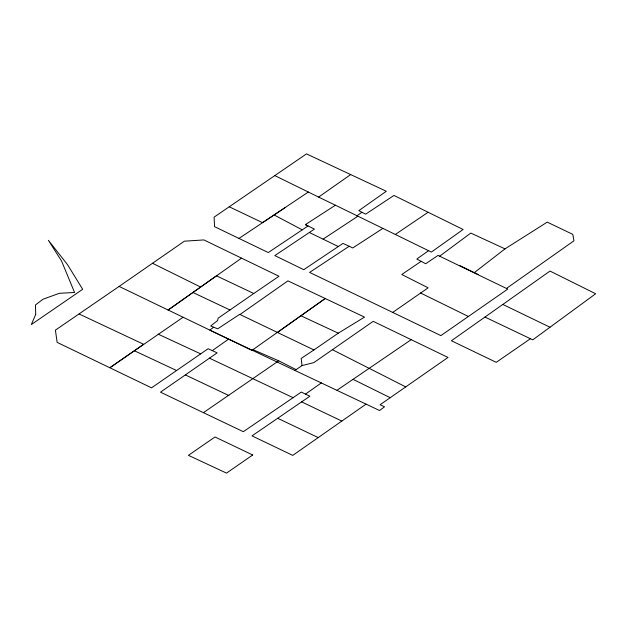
<?xml version="1.0" encoding="UTF-8"?>
<svg xmlns="http://www.w3.org/2000/svg" width="627" height="627" viewBox="0 0 627 627"><rect width="100%" height="100%" fill="white"/><g stroke="black" fill="none" stroke-linecap="round" stroke-linejoin="round"><path stroke-width="0.94" d="M459.646 265.511L474.333 272.62L505.001 248.872L547.238 222.13L572.812 234.373L573.948 240.807L506.451 288.444L438.03 255.416L425.694 263.748L416.822 259.029L428.57 250.698L431.337 252.093L463.11 229.482L393.952 195.436L365.651 214.168L358.809 210.656L386.303 191.259L306.501 153.889L214.081 217.154L214.575 226.684L268.278 252.548L308.045 225.955L305.396 224.631L335.421 205.217L428.57 250.698M239.992 314.495L287.942 280.865L364.514 317.113L338.274 333.172L313.923 349.944L239.679 314.339L217.687 328.814L213.642 327.223L209.833 330.163L379.554 410.513L384.531 406.805L380.103 404.752L448.007 357.453L373.214 321.33L313.837 362.625L302.049 365.565L295.043 370.353M439.598 256.224L470.783 233.079L505.001 248.872M484.953 317.074L550.004 271.06L595.65 293.75L532.785 339.85L484.953 317.074L451.409 340.743L496.239 362.328L530.364 338.76M361.834 212.302L356.834 215.9L357.735 216.315L323.085 239.146L309.354 232.492M277.353 332.529L325.037 298.656L251.929 350.399L119.122 286.421L55.411 330.131L57.128 342.373L151.53 387.839L208.117 348.722L217.13 352.852L160.488 392.173L243.315 431.697L301.266 392.087L309.879 396.225L252.015 435.875L292.746 455.398L366.082 404.117M241.481 258.175L168.083 310.059L216.464 275.841L253.786 293.499L278.984 276.264L203.893 239.929L184.401 241.176L119.122 286.421M296.289 369.703L278.725 360.823L203.579 412.55M305.482 394.124L321.369 382.901M506.451 288.444L507.76 289.094L440.883 335.602L309.589 272.4L349.208 246.262L352.735 247.963L382.783 228.463M212.302 350.603L228.534 339.183M274.791 175.584L318.602 197.082L350.697 174.565M392.706 312.426L428.139 287.832L401.782 274.501L421.156 261.334M79.112 313.994L143.614 344.286L109.984 367.649L183.092 317.246M213.642 327.223L210.703 325.962L217.569 320.585L218.149 318.171L253.786 293.499M337.02 390.26L411.202 339.669M305.396 224.631L314.417 229.098L274.822 255.589L303.766 269.681L342.985 243.409L349.208 246.262M395.261 234.522L428.053 212.302M229.263 206.808L262.548 222.663L308.366 192.011M238.95 238.44L285.003 207.717M313.923 349.944L301.179 358.448L302.049 365.565M253.002 349.647L278.725 360.823M176.72 370.573L134.335 350.736M200.726 353.894L158.161 334.16M300.889 315.781L338.274 333.172M293.123 397.698L209.308 358.111M192.959 292.503L230.023 310.004M185.333 374.907L228.918 395.566M277.675 418.272L318.226 437.591M474.333 272.62L478.409 274.563M301.618 401.868L341.848 421.093M318.602 197.082L335.421 205.217M502.815 304.432L550.083 327.278M323.085 239.146L338.329 246.568M468.11 316.353L420.458 292.942M353.025 379.343L390.229 397.698M152.463 263.246L200.64 287.064M405.74 386.898L332.334 349.662M274.093 214.959L302.285 229.858M35.715 314.354L31.35 324.535L82.67 289.298L67.544 264.704L48.397 240.321L61.579 261.059L74.55 292.472L59.393 293.295L43.075 299.189L35.449 304.965L35.715 314.354M252.712 454.99L226.504 473.111L188.421 455.327L215.006 436.988L252.712 454.99"/></g></svg>
